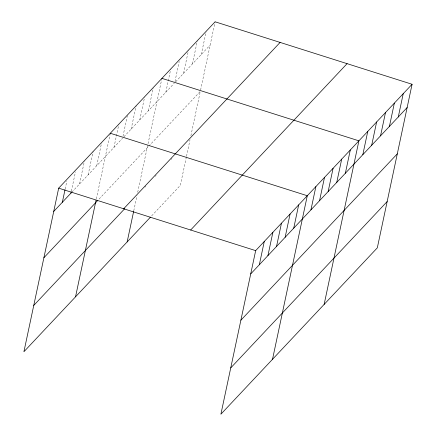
<?xml version="1.0" encoding="UTF-8"?>
<svg xmlns="http://www.w3.org/2000/svg" width="436" height="436" viewBox="0 0 436 436"><rect width="100%" height="100%" fill="white"/><g stroke="black" fill="none" stroke-linecap="round" stroke-linejoin="round"><path stroke-width="0.33" stroke-dasharray="2.18 1.64" d="M65.166 188.979L66.861 181M71.368 191.137L75.466 171.849M79.543 183.981L84.35 161.375M88.148 174.831L93.091 151.559M96.748 165.685L101.555 143.073M96.356 198.865L110.161 133.923M113.954 147.384L118.761 124.772M122.985 136.239L127.367 115.622M131.16 129.083L136.108 105.812M139.765 119.933L144.572 97.326M148.365 110.788L153.172 88.176M133.754 210.844L136.991 195.633M137.694 192.32L161.778 79.025M165.833 92.209L170.64 69.597M174.978 81.45L179.218 61.503M183.561 73.357L188.368 50.745M192.423 63.928L197.23 41.316M201.285 54.5L206.092 31.893M186.374 156.933L180.33 185.371L151.406 216.131M186.515 156.268L190.031 139.733M190.875 135.76L200.309 91.375L98.231 199.944M200.593 90.05L215.101 21.8M71.847 192.167L122.56 138.234M123.917 136.79L174.231 83.276M175.632 81.788L210.152 45.077M144.921 187.202L145.853 186.205M155.183 176.286L156.115 175.294M171.043 159.413L171.975 158.421"/><path stroke-width="0.65" d="M412.085 84.273L255.67 250.629L220.899 414.2L377.32 247.844L412.085 84.273L215.101 21.8L58.68 188.156L23.915 351.727L150.475 217.123M62.337 202.282L65.024 189.644M70.943 193.132L71.226 191.802M75.532 296.829L96.073 200.184M127.149 241.931L133.618 211.509M259.327 264.756L264.271 241.479M267.927 255.605L272.876 232.328M276.533 246.454L281.476 223.183M285.133 237.304L290.082 214.032M293.739 228.159L298.682 204.882M272.522 359.302L307.287 195.731L110.297 133.258M310.944 209.858L315.887 186.581M319.544 200.707L324.493 177.436M328.15 191.557L333.093 168.285M336.75 182.412L341.699 159.135M345.356 173.261L350.299 149.984M324.139 304.404L358.904 140.833L161.914 78.36M362.823 154.682L367.766 131.41M371.685 145.253L376.633 121.982M380.546 135.83L385.495 112.553M389.413 126.402L394.357 103.125M398.275 116.973L403.224 93.702M53.737 211.433L71.847 192.167M43.894 257.731L97.773 200.424M123.688 208.773L280.103 42.417M33.757 305.429L124.767 208.637M190.663 230.012L347.078 63.656M250.722 273.906L407.137 107.55M240.885 320.204L397.3 153.848M230.742 367.902L387.157 201.546M58.68 188.156L255.67 250.629"/></g></svg>
